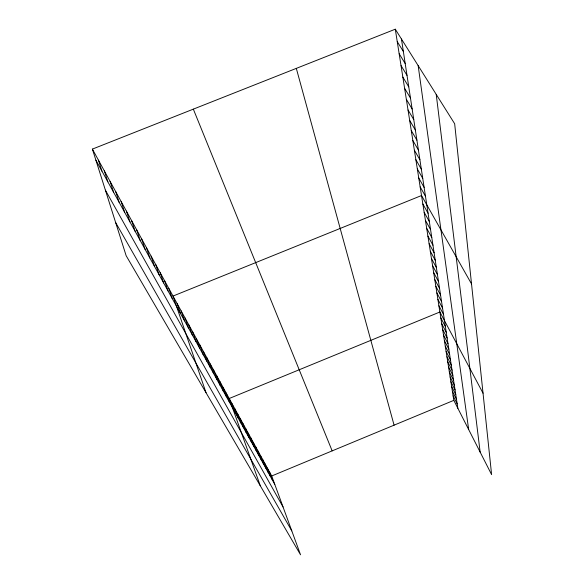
<?xml version="1.0" encoding="UTF-8"?>
<svg xmlns="http://www.w3.org/2000/svg" width="584" height="584" viewBox="0 0 584 584"><rect width="100%" height="100%" fill="white"/><g stroke="black" fill="none" stroke-linecap="round" stroke-linejoin="round"><path stroke-width="0.88" d="M271.706 475.975L453.819 400.361L395.288 29.2L92.389 149.102L126.151 255.712L300.541 554.8L271.706 475.975L92.389 149.102M395.288 29.2L454.666 123.764L491.611 474.624L453.819 400.361M397.251 41.654L403.354 51.458M399.171 53.786L405.208 63.568M401.033 65.605L407.011 75.358M402.851 77.124L408.764 86.848M404.617 88.352L410.472 98.054M406.347 99.302L412.143 108.974M408.034 109.989L413.771 119.625M409.676 120.413L415.355 130.013M411.282 130.59L416.903 140.16M412.844 140.525L418.421 150.059M414.377 150.227L419.896 159.724M415.874 159.709L421.334 169.17M417.334 168.973L422.75 178.397M418.757 178.025L424.123 187.413M115.654 222.577L291.788 530.878M420.159 186.88L425.473 196.224M471.529 283.912L421.524 195.538L173.01 296.066L206.035 392.718M422.86 204.006L428.072 213.269M424.166 212.299L429.335 221.518M105.383 190.136L283.036 506.949M425.444 220.402L430.569 229.585M426.692 228.344L431.773 237.484M427.919 236.118L432.956 245.214M95.893 160.169L274.787 484.406M429.123 243.725L434.109 252.784M430.299 251.186L435.241 260.201M431.452 258.493L436.35 267.465M432.576 265.647L437.438 274.575M433.686 272.662L438.504 281.554M434.766 279.546L439.548 288.387M435.832 286.291L440.57 295.088M436.876 292.905L441.577 301.658M437.898 299.395L442.562 308.104M438.905 305.761L443.526 314.433M483.041 393.207L439.891 312.002L229.205 398.507L260.281 485.749M440.825 317.952L445.373 326.536M441.745 323.791L446.264 332.34M442.65 329.529L447.132 338.034M443.541 335.165L447.986 343.626M444.417 340.698L448.826 349.123M445.271 346.144L449.651 354.524M446.118 351.495L450.461 359.839M446.942 356.751L451.257 365.058M447.76 361.927L452.045 370.183M448.563 367.007L452.812 375.227M449.351 372.008L453.571 380.191M450.125 376.928L454.315 385.068M450.892 381.768L455.053 389.871M451.644 386.528L455.768 394.594M452.381 391.214L456.484 399.237M453.104 395.821L457.177 403.807M193.333 109.15L332.157 450.877M269.523 472.003L272.618 480.479M267.311 467.966L270.421 476.493M265.056 463.864L268.18 472.434M262.771 459.688L265.902 468.31M260.442 455.454L263.596 464.119M258.077 451.14L261.238 459.856M255.675 446.76L258.851 455.52M253.23 442.3L256.42 451.111M250.74 437.766L253.945 446.629M248.215 433.16L251.427 442.066M245.638 428.466L248.864 437.423M243.024 423.692L246.258 432.7M240.352 418.83L243.608 427.897M237.644 413.888L240.907 422.999M234.877 408.851L238.155 418.013M232.067 403.726L235.359 412.939M226.198 393.025L229.512 402.339M223.132 387.433L226.453 396.806M220 381.732L223.343 391.163M216.817 375.921L220.161 385.404M213.561 369.993L216.927 379.534M210.247 363.949L213.62 373.541M206.86 357.78L210.247 367.431M203.407 351.48L206.802 361.189M199.881 345.056L203.29 354.824M196.282 338.501L199.706 348.319M192.611 331.8L196.042 341.676M188.858 324.959L192.297 334.895M185.026 317.966L188.471 327.967M181.106 310.827L184.566 320.879M177.098 303.527L180.565 313.637M168.82 288.438L172.302 298.665M164.542 280.634L168.031 290.912M160.162 272.648L163.659 282.984M155.68 264.472L159.177 274.874M151.088 256.113L154.599 266.567M146.387 247.543L149.905 258.062M141.576 238.776L145.095 249.346M136.649 229.789L140.167 240.418M131.597 220.577L135.116 231.264M126.414 211.138L129.94 221.876M121.107 201.458L124.626 212.255M115.661 191.523L119.18 202.378M110.069 181.332L113.588 192.238M104.332 170.878L107.843 181.836M98.441 160.14L101.952 171.148M296.314 68.379L394.083 425.167M401.456 39.026L457.863 408.311M418.159 65.62L468.675 429.554M436.226 94.404L480.143 452.089"/></g></svg>
